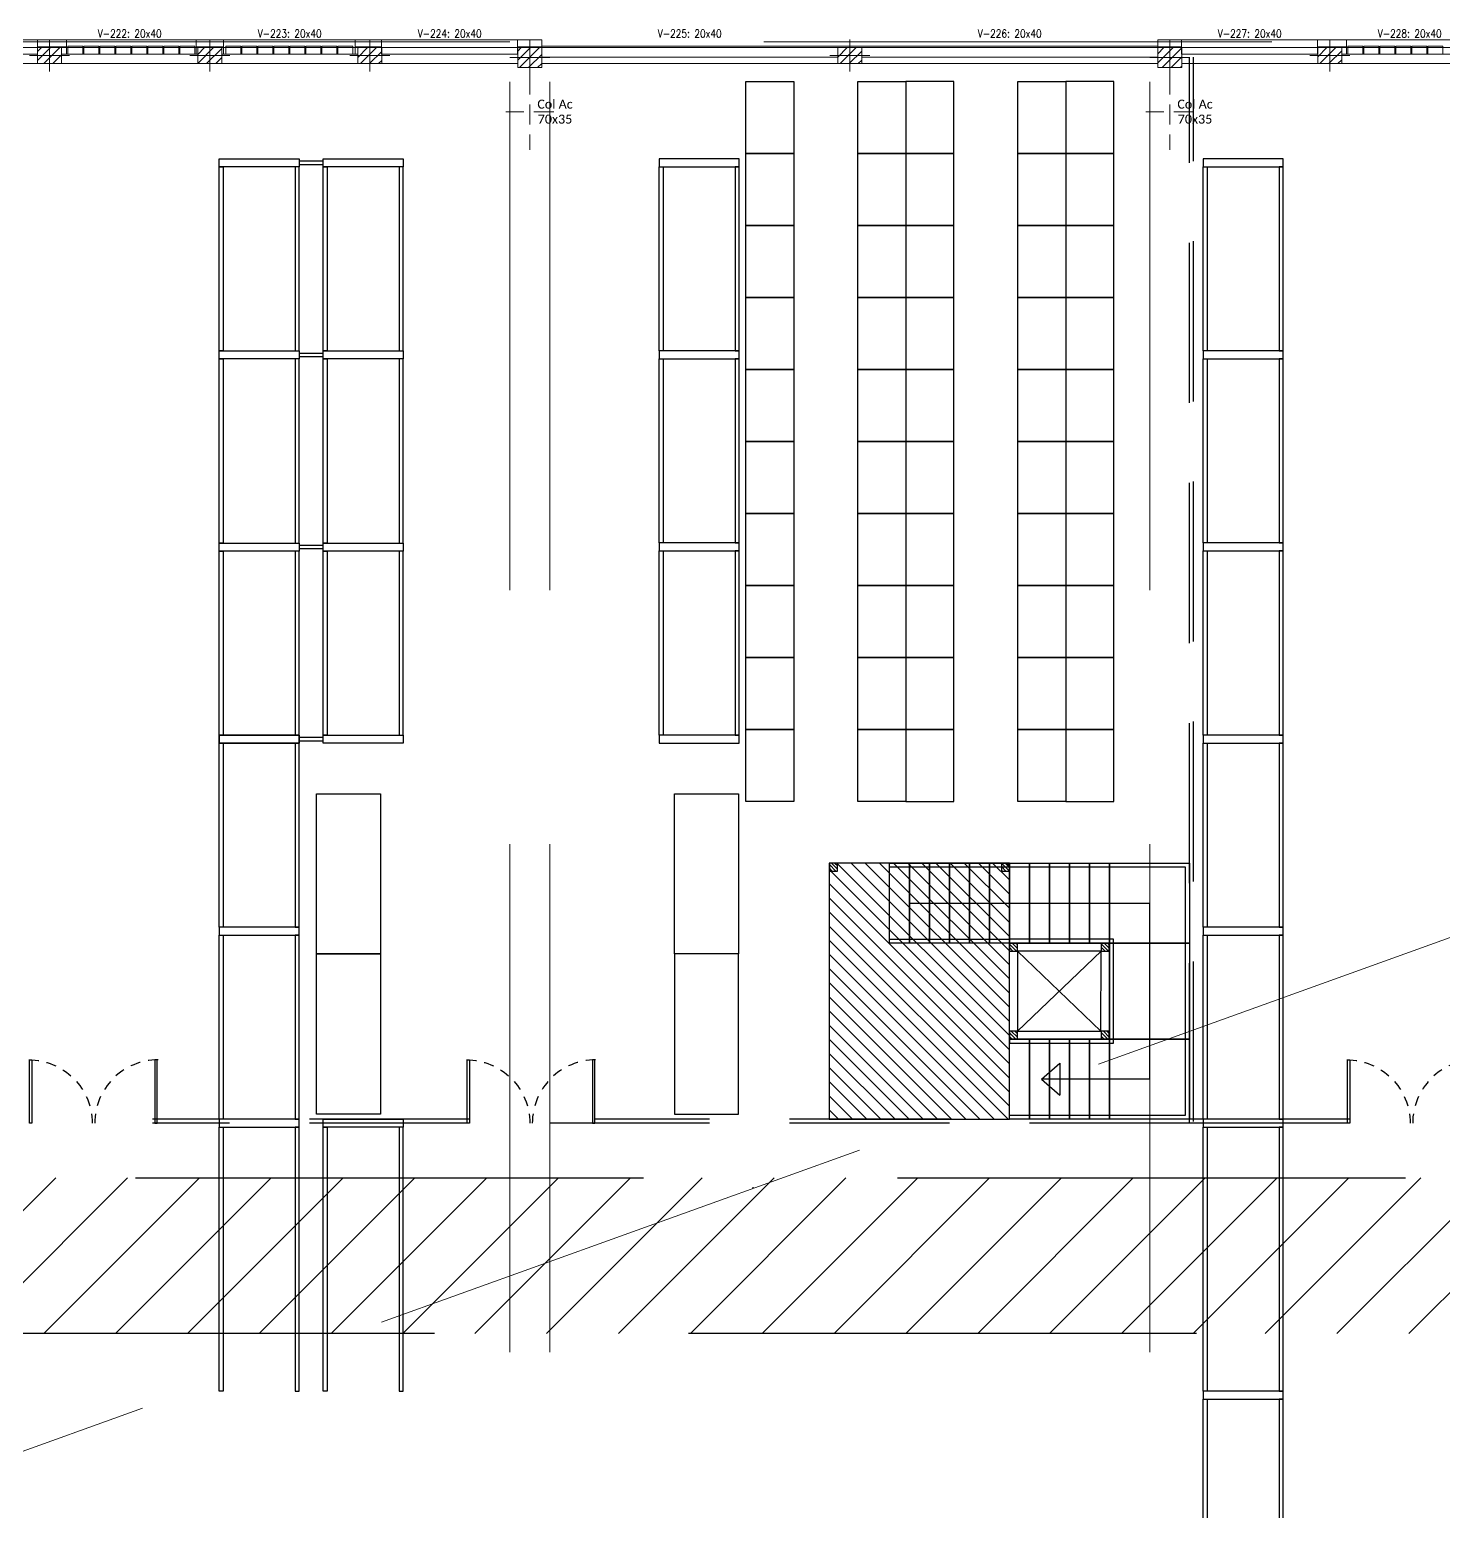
# Model space of a CAD drawing. Header units: millimetres. Extents: x 14 to 290, y 66 to 213.
# Drawn here: x 87.81 to 105.48, y 191.68 to 210.2 of the extents above; entities that cross this region are included whole.
import ezdxf
from ezdxf.enums import TextEntityAlignment as Align

# ---------------------------------------------------------------- set-up
doc = ezdxf.new("R2010")
doc.units = ezdxf.units.MM
for name, pattern in [('HIDDEN', [9.525, 6.35, -3.175]), ('HIDDEN2', [0.1875, 0.125, -0.0625]), ('IRI-OCASA-Layout R 9$0$HIDDEN', [0.375, 0.25, -0.125]), ('OCASA_TODAS_r08$0$HIDDEN', [0.375, 0.25, -0.125])]:
    doc.linetypes.add(name, pattern=pattern)
for name, color, linetype in [('1', 252, 'Continuous'), ('Carpintería', 252, 'Continuous'), ('IRI-OCASA-Layout R 9$0$OCA_EST-Bandeja', 252, 'Continuous'), ('IRI-OCASA-Layout R 9$0$OCA_EST-BASTIDOR', 252, 'Continuous'), ('IRI-OCASA-Layout R 9$0$OCA_EST-LARGUERO', 252, 'Continuous'), ('IRI-OCASA-Layout R 9$0$OCA_EST-UB', 252, 'Continuous'), ('IRI-OCASA-Layout R 9$0$OCA_Racks', 252, 'Continuous'), ('IRI-OCASA-Layout R 9$0$OCA_Rejas', 252, 'IRI-OCASA-Layout R 9$0$HIDDEN')]:
    doc.layers.add(name, color=color, linetype=linetype)
for name, color, linetype, lineweight in [('OCASA_TODAS_r08$0$CGC COLUMNAS', 252, 'Continuous', 20), ('OCASA_TODAS_r08$0$CGC COLUMNAS EJES', 252, 'Continuous', 20), ('OCASA_TODAS_r08$0$CGC COLUMNAS HATCH', 252, 'Continuous', 20), ('OCASA_TODAS_r08$0$CGC VIGAS', 252, 'HIDDEN', 15), ('OCASA_TODAS_r08$0$CGC VIGAS REF', 252, 'Continuous', 15), ('OCASA_TODAS_r08$0$COLUMNAS ACERO', 252, 'Continuous', 20), ('OCASA_TODAS_r08$0$DESCRIP COLUMNAS', 252, 'Continuous', 20), ('OCASA_TODAS_r08$0$EJES COL FE', 252, 'Continuous', 20), ('OCASA_TODAS_r08$0$LINEA_DE_PROYECCION', 252, 'HIDDEN', 15), ('OCASA_TODAS_r08$0$MURO BLOQUE CEMENTO 12', 252, 'Continuous', 20), ('OCASA_TODAS_r08$0$MURO BLOQUE CEMENTO 18', 252, 'Continuous', 20), ('OCASA_TODAS_r08$0$MURO BLOQUE CEMENTO 8', 252, 'Continuous', 20), ('OCASA_TODAS_r08$0$MURO LADRILLO VIDRIO', 252, 'Continuous', 20), ('OCASA_TODAS_r08$0$REVOQUES', 251, 'Continuous', 15)]:
    doc.layers.add(name, color=color, linetype=linetype, lineweight=lineweight)
doc.styles.add('OCASA_TODAS_r08$0$CYPETXT', font='romans__.ttf', dxfattribs={"height": 0.2})
doc.styles.add('OCASA_TODAS_r08$0$Standard', font='txt')

# ---------------------------------------------------------------- blocks, each defined once
blk = doc.blocks.new('OCASA_TODAS_r08$0$EJES_DE_LA_COLUMNA')
at = {"layer": 'OCASA_TODAS_r08$0$CGC COLUMNAS EJES'}
for p, q in [((0, -0.5), (0, 0.5)), ((-0.5, 0), (0.5, 0))]:
    blk.add_line(p, q, dxfattribs=at)
blk = doc.blocks.new('OCASA_TODAS_r08$0$Estructura PB para Arquitectura')
at = {"layer": 'OCASA_TODAS_r08$0$CGC COLUMNAS'}
for points in [[(1166.108573, 436.671705), (1166.408573, 436.671705), (1166.408573, 436.871705), (1166.108573, 436.871705), (1166.108573, 436.671705)], [(1166.108573, 436.671705), (1166.408573, 436.671705), (1166.408573, 436.871705), (1166.108573, 436.871705), (1166.108573, 436.671705)], [(1168.108901, 436.671705), (1168.408901, 436.671705), (1168.408901, 436.871705), (1168.108901, 436.871705), (1168.108901, 436.671705)], [(1168.108901, 436.671705), (1168.408901, 436.671705), (1168.408901, 436.871705), (1168.108901, 436.871705), (1168.108901, 436.671705)], [(1170.108573, 436.671705), (1170.408573, 436.671705), (1170.408573, 436.871705), (1170.108573, 436.871705), (1170.108573, 436.671705)], [(1170.108573, 436.671705), (1170.408573, 436.671705), (1170.408573, 436.871705), (1170.108573, 436.871705), (1170.108573, 436.671705)], [(1172.108909, 436.621705), (1172.408909, 436.621705), (1172.408909, 436.871705), (1172.108909, 436.871705), (1172.108909, 436.621705)], [(1172.108909, 436.621705), (1172.408909, 436.621705), (1172.408909, 436.871705), (1172.108909, 436.871705), (1172.108909, 436.621705)], [(1176.108901, 436.671705), (1176.408901, 436.671705), (1176.408901, 436.871705), (1176.108901, 436.871705), (1176.108901, 436.671705)], [(1176.108901, 436.671705), (1176.408901, 436.671705), (1176.408901, 436.871705), (1176.108901, 436.871705), (1176.108901, 436.671705)], [(1180.108909, 436.621705), (1180.408909, 436.621705), (1180.408909, 436.871705), (1180.108909, 436.871705), (1180.108909, 436.621705)], [(1180.108909, 436.621705), (1180.408909, 436.621705), (1180.408909, 436.871705), (1180.108909, 436.871705), (1180.108909, 436.621705)], [(1182.108573, 436.671324), (1182.408573, 436.671324), (1182.408573, 436.871324), (1182.108573, 436.871324), (1182.108573, 436.671324)], [(1182.108573, 436.671324), (1182.408573, 436.671324), (1182.408573, 436.871324), (1182.108573, 436.871324), (1182.108573, 436.671324)]]:
    blk.add_lwpolyline(points, close=True, dxfattribs=at)
at = {"layer": 'OCASA_TODAS_r08$0$CGC COLUMNAS HATCH'}
for p, q in [((1166.108573, 436.709351, -0.000029), (1166.270926, 436.871704, -0.000029)), ((1166.108573, 436.822488, -0.000029), (1166.157789, 436.871704, -0.000029)), ((1166.184063, 436.671704, -0.000029), (1166.384063, 436.871704, -0.000029)), ((1166.2972, 436.671704, -0.000029), (1166.408573, 436.783077, -0.000029)), ((1168.108901, 436.673212, -0.000029), (1168.307393, 436.871704, -0.000029)), ((1168.108901, 436.786349, -0.000029), (1168.194256, 436.871704, -0.000029)), ((1168.22053, 436.671704, -0.000029), (1168.408901, 436.860075, -0.000029)), ((1170.108573, 436.749553, -0.000029), (1170.230724, 436.871704, -0.000029)), ((1170.108573, 436.86269, -0.000029), (1170.117587, 436.871704, -0.000029)), ((1170.143861, 436.671704, -0.000029), (1170.343861, 436.871704, -0.000029)), ((1170.256998, 436.671704, -0.000029), (1170.408573, 436.823279, -0.000029)), ((1172.108909, 436.713422, -0.000029), (1172.267191, 436.871704, -0.000029)), ((1172.108909, 436.826559, -0.000029), (1172.154054, 436.871704, -0.000029)), ((1172.130328, 436.621704, -0.000029), (1172.380328, 436.871704, -0.000029)), ((1172.243465, 436.621704, -0.000029), (1172.408909, 436.787147, -0.000029)), ((1176.108901, 436.753616, -0.000029), (1176.226989, 436.871704, -0.000029)), ((1176.108901, 436.866753, -0.000029), (1176.113852, 436.871704, -0.000029)), ((1176.140126, 436.671704, -0.000029), (1176.340126, 436.871704, -0.000029)), ((1176.253263, 436.671704, -0.000029), (1176.408901, 436.827342, -0.000029)), ((1180.108909, 436.680688, -0.000029), (1180.299924, 436.871704, -0.000029)), ((1180.108909, 436.793826, -0.000029), (1180.186787, 436.871704, -0.000029)), ((1180.163061, 436.621704, -0.000029), (1180.408909, 436.867551, -0.000029)), ((1182.108573, 436.757022, -0.000029), (1182.222874, 436.871324, -0.000029)), ((1182.108573, 436.870159, -0.000029), (1182.109737, 436.871324, -0.000029)), ((1182.136011, 436.671324, -0.000029), (1182.336011, 436.871324, -0.000029)), ((1182.249148, 436.671324, -0.000029), (1182.408573, 436.830748, -0.000029)), ((1168.333667, 436.671704, -0.000029), (1168.408901, 436.746938, -0.000029)), ((1170.370135, 436.671704, -0.000029), (1170.408573, 436.710142, -0.000029)), ((1172.356602, 436.621704, -0.000029), (1172.408909, 436.67401, -0.000029)), ((1176.3664, 436.671704, -0.000029), (1176.408901, 436.714205, -0.000029)), ((1180.276198, 436.621704, -0.000029), (1180.408909, 436.754414, -0.000029)), ((1180.389335, 436.621704, -0.000029), (1180.408909, 436.641277, -0.000029)), ((1182.362285, 436.671324, -0.000029), (1182.408573, 436.717611, -0.000029))]:
    blk.add_line(p, q, dxfattribs=at)
at = {"layer": 'OCASA_TODAS_r08$0$CGC VIGAS', "lineweight": 9}
for p, q in [((1108.508588, 436.941425, -0.000029), (1217.409647, 436.941425, -0.000029)), ((1164.408909, 436.871425, -0.000029), (1166.108573, 436.871425, -0.000029)), ((1166.408573, 436.871425, -0.000029), (1168.108901, 436.871425, -0.000029)), ((1168.408901, 436.871425, -0.000029), (1170.108573, 436.871425, -0.000029)), ((1170.408573, 436.871425, -0.000029), (1172.108909, 436.871425, -0.000029)), ((1172.408909, 436.871425, -0.000029), (1176.108901, 436.871425, -0.000029)), ((1176.408901, 436.871425, -0.000029), (1180.108909, 436.871425, -0.000029)), ((1180.408909, 436.871425, -0.000029), (1182.258573, 436.871425, -0.000029)), ((1182.258573, 436.871425, -0.000029), (1184.108901, 436.871425, -0.000029)), ((1164.408909, 436.671425, -0.000029), (1166.258573, 436.671425, -0.000029)), ((1166.258573, 436.671425, -0.000029), (1168.258901, 436.671425, -0.000029)), ((1168.258901, 436.671425, -0.000029), (1170.258573, 436.671425, -0.000029)), ((1170.258573, 436.671425, -0.000029), (1172.108909, 436.671425, -0.000029)), ((1172.408909, 436.671425, -0.000029), (1176.258901, 436.671425, -0.000029)), ((1176.258901, 436.671425, -0.000029), (1180.108909, 436.671425, -0.000029)), ((1180.408909, 436.671425, -0.000029), (1182.108573, 436.671425, -0.000029)), ((1182.408573, 436.671425, -0.000029), (1184.258901, 436.671425, -0.000029))]:
    blk.add_line(p, q, dxfattribs=at)
at = {"layer": 'OCASA_TODAS_r08$0$CGC COLUMNAS EJES', "xscale": 0.5}
for p, yscale in [((1166.258573, 436.771705, -0.000029), 0.4), ((1168.258901, 436.771705, -0.000029), 0.4), ((1170.258573, 436.771705, -0.000029), 0.4), ((1172.258909, 436.746705, -0.000029), 0.45), ((1176.258901, 436.771705, -0.000029), 0.4), ((1180.258909, 436.746705, -0.000029), 0.45), ((1182.258573, 436.771324, -0.000029), 0.4)]:
    blk.add_blockref('OCASA_TODAS_r08$0$EJES_DE_LA_COLUMNA', p, dxfattribs=dict(at, yscale=yscale))
at = {"layer": 'OCASA_TODAS_r08$0$CGC VIGAS REF', "style": 'OCASA_TODAS_r08$0$CYPETXT', "width": 0.821201}
for s, p in [('V-222: 20x40', (1167.258737, 437.046425, -0.000029)), ('V-223: 20x40', (1169.258737, 437.046425, -0.000029)), ('V-224: 20x40', (1171.258741, 437.046425, -0.000029)), ('V-225: 20x40', (1174.258905, 437.046425, -0.000029)), ('V-226: 20x40', (1178.258905, 437.046425, -0.000029)), ('V-227: 20x40', (1181.258741, 437.046425, -0.000029)), ('V-228: 20x40', (1183.258737, 437.046425, -0.000029))]:
    blk.add_text(s, height=0.1, dxfattribs=at).set_placement(p, align=Align.MIDDLE_CENTER)
blk = doc.blocks.new('IRI-OCASA-Layout R 9$0$OCA_Est-Modulo Simpl')
at = {"layer": 'IRI-OCASA-Layout R 9$0$OCA_EST-BASTIDOR'}
for points in [[(-37.329308, -174.55488), (-37.329308, -174.65488), (-38.329308, -174.65488), (-38.329308, -174.55488)], [(-37.329308, -176.95488), (-37.329308, -177.05488), (-38.329308, -177.05488), (-38.329308, -176.95488)]]:
    blk.add_lwpolyline(points, close=True, dxfattribs=at)
at = {"layer": 'IRI-OCASA-Layout R 9$0$OCA_EST-LARGUERO'}
for points in [[(-38.279308, -174.65488), (-38.279308, -176.95488), (-38.329308, -176.95488), (-38.329308, -174.65488)], [(-37.379308, -174.65488), (-37.379308, -176.95488), (-37.329308, -176.95488), (-37.329308, -174.65488)]]:
    blk.add_lwpolyline(points, close=True, dxfattribs=at)
blk = doc.blocks.new('OCASA_TODAS_r08$0$COL ACERO 75 X 50')
at = {"layer": 'OCASA_TODAS_r08$0$EJES COL FE', "color": 252, "linetype": 'OCASA_TODAS_r08$0$HIDDEN'}
for p, q in [((104.763401, -684.220664, -0.572955), (104.763401, -683.620664, -0.572955)), ((105.229249, -683.920664, -0.572955), (104.288401, -683.920664, -0.572955))]:
    blk.add_line(p, q, dxfattribs=at)
at = {"layer": 'OCASA_TODAS_r08$0$DESCRIP COLUMNAS', "insert": (104.916559, -683.868448, -0.372955), "char_height": 0.1125, "attachment_point": 1, "rotation": 270, "style": 'OCASA_TODAS_r08$0$Standard'}
blk.add_mtext_dynamic_manual_height_columns('\\pxqc;{\\fCalibri Light|b0|i0|c0|p34;Col Ac \\P70x35}', width=0.737699, gutter_width=12.5, heights=[0], dxfattribs=at)
blk = doc.blocks.new('Escalera_1')
h = blk.add_hatch()
h.set_pattern_fill('ANSI31', color=256, angle=-90, style=0)
h.set_pattern_definition([(315, (-550.65188, 397.19957), (0.088388348, 0.088388348), [])])
h.paths.add_polyline_path([(-2.25, 3.199998), (-4.502688, 3.200034), (-4.502688, 0.000034), (-2.25, 0.000034), (-2.25, 2.200034)])
h = blk.add_hatch()
h.set_pattern_fill('ANSI31', color=256, scale=0.25, angle=-90, style=0)
h.set_pattern_definition([(315, (-554.254534, 397.19688), (0.0220970869, 0.0220970869), [])])
edge = h.paths.add_edge_path()
edge.add_line((-4.5, 3.200034), (-4.5, 3.100034))
edge.add_line((-4.5, 3.100034), (-4.4, 3.100034))
edge.add_line((-4.4, 3.100034), (-4.4, 3.200034))
edge.add_line((-4.4, 3.200034), (-4.502688, 3.200034))
h = blk.add_hatch()
h.set_pattern_fill('ANSI31', color=256, scale=0.25, angle=-90, style=0)
h.set_pattern_definition([(315, (-553.75181, 395.54957), (0.0220970869, 0.0220970869), [])])
edge = h.paths.add_edge_path()
edge.add_line((-2.35, 3.199998), (-2.35, 3.099998))
edge.add_line((-2.35, 3.099998), (-2.25, 3.099998))
edge.add_line((-2.25, 3.099998), (-2.25, 3.199998))
edge.add_line((-2.25, 3.199998), (-2.352688, 3.199998))
h = blk.add_hatch()
h.set_pattern_fill('ANSI31', color=256, scale=0.25, angle=-90, style=0)
h.set_pattern_definition([(315, (-552.751776, 395.44957), (0.0220970869, 0.0220970869), [])])
edge = h.paths.add_edge_path()
edge.add_line((-2.25, 2.199964), (-2.25, 2.099964))
edge.add_line((-2.25, 2.099964), (-2.15, 2.099964))
edge.add_line((-2.15, 2.099964), (-2.15, 2.199964))
edge.add_line((-2.15, 2.199964), (-2.252688, 2.199964))
h = blk.add_hatch()
h.set_pattern_fill('ANSI31', color=256, scale=0.25, angle=-90, style=0)
h.set_pattern_definition([(315, (-552.751776, 394.302257), (0.0220970869, 0.0220970869), [])])
edge = h.paths.add_edge_path()
edge.add_line((-1.102688, 2.199964), (-1.102688, 2.099964))
edge.add_line((-1.102688, 2.099964), (-1.002688, 2.099964))
edge.add_line((-1.002688, 2.099964), (-1.002688, 2.199964))
edge.add_line((-1.002688, 2.199964), (-1.105376, 2.199964))
h = blk.add_hatch()
h.set_pattern_fill('ANSI31', color=256, scale=0.25, angle=-90, style=0)
h.set_pattern_definition([(315, (-551.651812, 395.44957), (0.0220970869, 0.0220970869), [])])
edge = h.paths.add_edge_path()
edge.add_line((-2.25, 1.1), (-2.25, 1))
edge.add_line((-2.25, 1), (-2.15, 1))
edge.add_line((-2.15, 1), (-2.15, 1.1))
edge.add_line((-2.15, 1.1), (-2.252688, 1.1))
h = blk.add_hatch()
h.set_pattern_fill('ANSI31', color=256, scale=0.25, angle=-90, style=0)
h.set_pattern_definition([(315, (-551.651812, 394.302257), (0.0220970869, 0.0220970869), [])])
edge = h.paths.add_edge_path()
edge.add_line((-1.102688, 1.1), (-1.102688, 1))
edge.add_line((-1.102688, 1), (-1.002688, 1))
edge.add_line((-1.002688, 1), (-1.002688, 1.1))
edge.add_line((-1.002688, 1.1), (-1.105376, 1.1))
for points in [[(-2.25, 3.199998), (-4.502688, 3.200034), (-4.502688, 0.000034), (-2.25, 0.000034), (-2.25, 2.200034), (-2.25, 2.200034), (-2.25, 3.199998)], [(-4.5, 3.200034), (-4.5, 3.100034), (-4.4, 3.100034), (-4.4, 3.200034), (-4.502688, 3.200034), (-4.502688, 3.200034)], [(-3.75, 3.200029), (-2.25, 3.200029), (-2.25, 3.150101), (-3.75, 3.150101), (-3.75, 3.200029)], [(-3.75, 2.199964), (-3.75, 3.199964), (-3.5, 3.199964), (-3.5, 2.199964), (-3.75, 2.199964)], [(-3.5, 2.199964), (-3.5, 3.199964), (-3.25, 3.199964), (-3.25, 2.199964), (-3.5, 2.199964)], [(-3.25, 2.2), (-3.25, 3.2), (-3, 3.2), (-3, 2.2), (-3.25, 2.2)], [(-3, 2.2), (-3, 3.2), (-2.75, 3.2), (-2.75, 2.2), (-3, 2.2)], [(-2.75, 2.2), (-2.75, 3.2), (-2.5, 3.2), (-2.5, 2.2), (-2.75, 2.2)], [(-2.5, 2.2), (-2.5, 3.2), (-2.25, 3.2), (-2.25, 2.2), (-2.5, 2.2)], [(-2.347312, 3.199998), (-2.347312, 3.099998), (-2.247312, 3.099998), (-2.247312, 3.199998), (-2.35, 3.199998), (-2.35, 3.199998)], [(-2.25, 2.2), (-2.25, 3.2), (-2, 3.2), (-2, 2.2), (-2.25, 2.2)], [(-2.25, 3.199964), (0, 3.199964), (0, 0.000034), (-2.25, 0.000036), (-2.25, 0.050036), (-0.05, 0.050036), (-0.05, 3.150036), (-2.25, 3.150036), (-2.25, 3.199964)], [(-2, 2.2), (-2, 3.2), (-1.75, 3.2), (-1.75, 2.2), (-2, 2.2)], [(-1.75, 2.2), (-1.75, 3.2), (-1.5, 3.2), (-1.5, 2.2), (-1.75, 2.2)], [(-1.5, 2.2), (-1.5, 3.2), (-1.25, 3.2), (-1.25, 2.2), (-1.5, 2.2)], [(-1.25, 2.2), (-1.25, 3.2), (-1, 3.2), (-1, 2.2), (-1.25, 2.2)], [(-1, 3.2), (0, 3.2), (0, 2.2), (-1, 2.2), (-1, 3.2)], [(-3.5, 2.700029), (-3.5, 2.700029), (-0.5, 2.700029), (-0.5, 0.500029), (-1.85, 0.500029)], [(-3.75, 2.249892), (-2.25, 2.249892), (-2.25, 2.199964), (-3.75, 2.199964), (-3.75, 2.249892)], [(-2.25, 2.199964), (-1, 2.2), (-1, 1), (-2.25, 1), (-2.25, 0.95), (-0.95, 0.95), (-0.95, 2.25), (-2.25, 2.249892), (-2.25, 2.2)], [(-2.25, 2.199964), (-2.25, 2.099964), (-2.15, 2.099964), (-2.15, 2.199964), (-2.252688, 2.199964), (-2.252688, 2.199964)], [(-2.15, 2.099964), (-2.15, 1.1), (-1.105376, 1.1), (-1.102688, 2.099964), (-2.15, 2.099964)], [(-2.15, 2.099964), (-1.105376, 1.1)], [(-2.15, 1.1), (-1.102688, 2.099964)], [(-1.102688, 2.199964), (-1.102688, 2.099964), (-1.002688, 2.099964), (-1.002688, 2.199964), (-1.105376, 2.199964), (-1.105376, 2.199964)], [(-1, 2.2), (0, 2.2), (0, 1), (-1, 1), (-1, 2.2)], [(-2.25, 1.1), (-2.25, 1), (-2.15, 1), (-2.15, 1.1), (-2.252688, 1.1), (-2.252688, 1.1)], [(-2.25, 0), (-2.25, 1), (-2, 1), (-2, 0), (-2.25, 0)], [(-2, 0), (-2, 1), (-1.75, 1), (-1.75, 0), (-2, 0)], [(-1.75, 0), (-1.75, 1), (-1.5, 1), (-1.5, 0), (-1.75, 0)], [(-1.5, 0), (-1.5, 1), (-1.25, 1), (-1.25, 0), (-1.5, 0)], [(-1.25, 0), (-1.25, 1), (-1, 1), (-1, 0), (-1.25, 0)], [(-1.102688, 1.1), (-1.102688, 1), (-1.002688, 1), (-1.002688, 1.1), (-1.105376, 1.1), (-1.105376, 1.1)], [(-1, 1), (0, 1), (0, 0), (-1, 0), (-1, 1)], [(-1.85, 0.500029), (-1.62, 0.7)], [(-1.62, 0.7), (-1.62, 0.300036)], [(-1.85, 0.500029), (-1.62, 0.300036)]]:
    blk.add_lwpolyline(points)
blk = doc.blocks.new('A$C321A6400')
at = {"layer": 'Carpintería'}
blk.add_lwpolyline([(0.029682, 0.014423), (0.029682, 0.805135), (0, 0.805135), (0, 0.014423)], close=True, dxfattribs=at)
at = {"layer": 'Carpintería', "color": 253, "linetype": 'HIDDEN2'}
blk.add_arc((-0.009328, 0.805135), 0.791674, 270, 360, dxfattribs=at)
blk = doc.blocks.new('A$C225D2C9E')
at = {"layer": '1', "xscale": -1, "rotation": 180}
blk.add_blockref('A$C321A6400', (0, 0.805136), dxfattribs=at)
at = {"layer": '1', "rotation": 180}
blk.add_blockref('A$C321A6400', (1.596627, 0.805136), dxfattribs=at)
blk = doc.blocks.new('A$C31ED7EFC')
at = {"layer": '1', "rotation": 90}
blk.add_blockref('A$C225D2C9E', (0.805136, 0), dxfattribs=at)
blk = doc.blocks.new('IRI-OCASA-Layout R 9$0$OCA_Est-Modulo')
at = {"layer": 'IRI-OCASA-Layout R 9$0$OCA_EST-BASTIDOR'}
for points in [[(-42.829308, -169.940653), (-42.829308, -170.040653), (-43.829308, -170.040653), (-43.829308, -169.940653)], [(-41.529308, -169.940653), (-41.529308, -170.040653), (-42.529308, -170.040653), (-42.529308, -169.940653)], [(-42.829308, -172.340653), (-42.829308, -172.440653), (-43.829308, -172.440653), (-43.829308, -172.340653)], [(-41.529308, -172.340653), (-41.529308, -172.440653), (-42.529308, -172.440653), (-42.529308, -172.340653)]]:
    blk.add_lwpolyline(points, close=True, dxfattribs=at)
at = {"layer": 'IRI-OCASA-Layout R 9$0$OCA_EST-LARGUERO'}
for points in [[(-43.779308, -170.040653), (-43.779308, -172.340653), (-43.829308, -172.340653), (-43.829308, -170.040653)], [(-42.879308, -170.040653), (-42.879308, -172.340653), (-42.829308, -172.340653), (-42.829308, -170.040653)], [(-42.479308, -170.040653), (-42.479308, -172.340653), (-42.529308, -172.340653), (-42.529308, -170.040653)], [(-41.579308, -170.040653), (-41.579308, -172.340653), (-41.529308, -172.340653), (-41.529308, -170.040653)]]:
    blk.add_lwpolyline(points, close=True, dxfattribs=at)
at = {"layer": 'IRI-OCASA-Layout R 9$0$OCA_EST-UB'}
for points in [[(-42.529308, -170.010653), (-42.529308, -169.970653), (-42.829308, -169.970653), (-42.829308, -170.010653)], [(-42.529308, -172.410653), (-42.529308, -172.370653), (-42.829308, -172.370653), (-42.829308, -172.410653)]]:
    blk.add_lwpolyline(points, close=True, dxfattribs=at)

msp = doc.modelspace()

# ---------------------------------------------------------------- hatches: boundary and pattern name
at = {"linetype": 'HIDDEN'}
h = msp.add_hatch(dxfattribs=at)
h.set_pattern_fill('LINE', color=251, scale=0.2, angle=45)
h.set_pattern_definition([(45, (26.7051, 69.7616), (-0.4490128, 0.4490128), [])])
h.paths.add_polyline_path([(31.98, 195.848), (111.917, 195.848), (111.917, 193.903), (31.98, 193.903)])

# ---------------------------------------------------------------- linework, layer by layer
at = {"color": 251, "linetype": 'HIDDEN', "elevation": 0}
msp.add_lwpolyline([(31.98, 195.848), (111.917, 195.848), (111.917, 193.903), (31.98, 193.903)], close=True, dxfattribs=at)
at = {"layer": 'IRI-OCASA-Layout R 9$0$OCA_EST-Bandeja', "elevation": 0}
for points in [[(96.759, 208.65), (96.759, 209.55), (97.359, 209.55), (97.359, 208.65), (96.759, 208.65)], [(98.159, 208.65), (98.159, 209.55), (98.759, 209.55), (98.759, 208.65), (98.159, 208.65)], [(99.359, 208.65), (99.359, 209.55), (98.759, 209.55), (98.759, 208.65), (99.359, 208.65)], [(100.159, 208.65), (100.159, 209.55), (100.759, 209.55), (100.759, 208.65), (100.159, 208.65)], [(101.359, 208.65), (101.359, 209.55), (100.759, 209.55), (100.759, 208.65), (101.359, 208.65)], [(96.759, 207.75), (96.759, 208.65), (97.359, 208.65), (97.359, 207.75), (96.759, 207.75)], [(98.159, 207.75), (98.159, 208.65), (98.759, 208.65), (98.759, 207.75), (98.159, 207.75)], [(99.359, 207.75), (99.359, 208.65), (98.759, 208.65), (98.759, 207.75), (99.359, 207.75)], [(100.159, 207.75), (100.159, 208.65), (100.759, 208.65), (100.759, 207.75), (100.159, 207.75)], [(101.359, 207.75), (101.359, 208.65), (100.759, 208.65), (100.759, 207.75), (101.359, 207.75)], [(96.759, 206.85), (96.759, 207.75), (97.359, 207.75), (97.359, 206.85), (96.759, 206.85)], [(98.159, 206.85), (98.159, 207.75), (98.759, 207.75), (98.759, 206.85), (98.159, 206.85)], [(99.359, 206.85), (99.359, 207.75), (98.759, 207.75), (98.759, 206.85), (99.359, 206.85)], [(100.159, 206.85), (100.159, 207.75), (100.759, 207.75), (100.759, 206.85), (100.159, 206.85)], [(101.359, 206.85), (101.359, 207.75), (100.759, 207.75), (100.759, 206.85), (101.359, 206.85)], [(96.759, 205.95), (96.759, 206.85), (97.359, 206.85), (97.359, 205.95), (96.759, 205.95)], [(98.159, 205.95), (98.159, 206.85), (98.759, 206.85), (98.759, 205.95), (98.159, 205.95)], [(99.359, 205.95), (99.359, 206.85), (98.759, 206.85), (98.759, 205.95), (99.359, 205.95)], [(100.159, 205.95), (100.159, 206.85), (100.759, 206.85), (100.759, 205.95), (100.159, 205.95)], [(101.359, 205.95), (101.359, 206.85), (100.759, 206.85), (100.759, 205.95), (101.359, 205.95)], [(96.759, 205.05), (96.759, 205.95), (97.359, 205.95), (97.359, 205.05), (96.759, 205.05)], [(98.159, 205.05), (98.159, 205.95), (98.759, 205.95), (98.759, 205.05), (98.159, 205.05)], [(99.359, 205.05), (99.359, 205.95), (98.759, 205.95), (98.759, 205.05), (99.359, 205.05)], [(100.159, 205.05), (100.159, 205.95), (100.759, 205.95), (100.759, 205.05), (100.159, 205.05)], [(101.359, 205.05), (101.359, 205.95), (100.759, 205.95), (100.759, 205.05), (101.359, 205.05)], [(96.759, 204.15), (96.759, 205.05), (97.359, 205.05), (97.359, 204.15), (96.759, 204.15)], [(98.159, 204.15), (98.159, 205.05), (98.759, 205.05), (98.759, 204.15), (98.159, 204.15)], [(99.359, 204.15), (99.359, 205.05), (98.759, 205.05), (98.759, 204.15), (99.359, 204.15)], [(100.159, 204.15), (100.159, 205.05), (100.759, 205.05), (100.759, 204.15), (100.159, 204.15)], [(101.359, 204.15), (101.359, 205.05), (100.759, 205.05), (100.759, 204.15), (101.359, 204.15)], [(96.759, 203.25), (96.759, 204.15), (97.359, 204.15), (97.359, 203.25), (96.759, 203.25)], [(98.159, 203.25), (98.159, 204.15), (98.759, 204.15), (98.759, 203.25), (98.159, 203.25)], [(99.359, 203.25), (99.359, 204.15), (98.759, 204.15), (98.759, 203.25), (99.359, 203.25)], [(100.159, 203.25), (100.159, 204.15), (100.759, 204.15), (100.759, 203.25), (100.159, 203.25)], [(101.359, 203.25), (101.359, 204.15), (100.759, 204.15), (100.759, 203.25), (101.359, 203.25)], [(96.759, 202.35), (96.759, 203.25), (97.359, 203.25), (97.359, 202.35), (96.759, 202.35)], [(98.159, 202.35), (98.159, 203.25), (98.759, 203.25), (98.759, 202.35), (98.159, 202.35)], [(99.359, 202.35), (99.359, 203.25), (98.759, 203.25), (98.759, 202.35), (99.359, 202.35)], [(100.159, 202.35), (100.159, 203.25), (100.759, 203.25), (100.759, 202.35), (100.159, 202.35)], [(101.359, 202.35), (101.359, 203.25), (100.759, 203.25), (100.759, 202.35), (101.359, 202.35)], [(96.759, 201.45), (96.759, 202.35), (97.359, 202.35), (97.359, 201.45), (96.759, 201.45)], [(98.159, 201.45), (98.159, 202.35), (98.759, 202.35), (98.759, 201.45), (98.159, 201.45)], [(99.359, 201.45), (99.359, 202.35), (98.759, 202.35), (98.759, 201.45), (99.359, 201.45)], [(100.159, 201.45), (100.159, 202.35), (100.759, 202.35), (100.759, 201.45), (100.159, 201.45)], [(101.359, 201.45), (101.359, 202.35), (100.759, 202.35), (100.759, 201.45), (101.359, 201.45)], [(96.759, 200.55), (96.759, 201.45), (97.359, 201.45), (97.359, 200.55), (96.759, 200.55)], [(98.159, 200.55), (98.159, 201.45), (98.759, 201.45), (98.759, 200.55), (98.159, 200.55)], [(99.359, 200.55), (99.359, 201.45), (98.759, 201.45), (98.759, 200.55), (99.359, 200.55)], [(100.159, 200.55), (100.159, 201.45), (100.759, 201.45), (100.759, 200.55), (100.159, 200.55)], [(101.359, 200.55), (101.359, 201.45), (100.759, 201.45), (100.759, 200.55), (101.359, 200.55)]]:
    msp.add_lwpolyline(points, dxfattribs=at)
at = {"layer": 'IRI-OCASA-Layout R 9$0$OCA_EST-LARGUERO'}
for points in [[(90.226, 196.482), (90.226, 193.182), (90.176, 193.182), (90.176, 196.482)], [(91.126, 196.482), (91.126, 193.182), (91.176, 193.182), (91.176, 196.482)]]:
    msp.add_lwpolyline(points, close=True, dxfattribs=at)
at = {"layer": 'IRI-OCASA-Layout R 9$0$OCA_EST-LARGUERO', "elevation": 0}
for points in [[(92.478, 196.482), (91.478, 196.482), (91.478, 196.582), (92.478, 196.582)], [(91.528, 196.482), (91.528, 193.182), (91.478, 193.182), (91.478, 196.482)], [(92.428, 196.482), (92.428, 193.182), (92.478, 193.182), (92.478, 196.482)], [(102.528, 196.482), (102.528, 193.182), (102.478, 193.182), (102.478, 196.482)], [(103.428, 196.482), (103.428, 193.182), (103.478, 193.182), (103.478, 196.482)]]:
    msp.add_lwpolyline(points, close=True, dxfattribs=at)
at = {"layer": 'IRI-OCASA-Layout R 9$0$OCA_Racks', "elevation": 0}
for points in [[(91.393, 200.647), (92.193, 200.647), (92.193, 198.647), (91.393, 198.647)], [(95.867, 200.647), (96.667, 200.647), (96.667, 198.647), (95.867, 198.647)], [(91.393, 198.647), (92.193, 198.647), (92.193, 196.647), (91.393, 196.647)], [(96.667, 198.647), (95.867, 198.647), (95.867, 196.647), (96.667, 196.647)]]:
    msp.add_lwpolyline(points, close=True, dxfattribs=at)
at = {"layer": 'IRI-OCASA-Layout R 9$0$OCA_Rejas', "ltscale": 8}
for p, q in [((102.305, 196.532, 0), (102.305, 209.852, 0)), ((102.355, 196.552, 0), (102.355, 209.852, 0)), ((93.307, 196.582, 0), (89.345, 196.582, 0)), ((102.305, 196.532, 0), (89.345, 196.532, 0)), ((102.305, 196.582, 0), (94.874, 196.582, 0)), ((104.311, 196.582, 0), (102.305, 196.582, 0)), ((104.311, 196.532, 0), (102.305, 196.532, 0)), ((96.854, 195.718, 0), (96.854, 195.731, 0))]:
    msp.add_line(p, q, dxfattribs=at)
at = {"layer": 'OCASA_TODAS_r08$0$LINEA_DE_PROYECCION'}
for p, q in [((93.809, 209.544), (93.809, 171.754)), ((94.309, 209.544), (94.309, 171.754)), ((101.809, 209.544), (101.809, 171.754)), ((134.028, 209.1), (30.408, 171.8))]:
    msp.add_line(p, q, dxfattribs=at)
at = {"layer": 'OCASA_TODAS_r08$0$MURO BLOQUE CEMENTO 12', "elevation": 0}
for points in [[(94.209, 209.972), (94.209, 209.852), (97.909, 209.852), (97.909, 209.972), (94.209, 209.972)], [(98.209, 209.972), (98.209, 209.852), (101.909, 209.852), (101.909, 209.972), (98.209, 209.972)]]:
    msp.add_lwpolyline(points, dxfattribs=at)
at = {"layer": 'OCASA_TODAS_r08$0$MURO BLOQUE CEMENTO 18'}
for p, q in [((88.268, 209.89), (88.209, 209.89)), ((89.891, 209.89), (89.909, 209.89)), ((90.231, 209.89), (90.209, 209.89)), ((91.878, 209.89), (91.909, 209.89)), ((104.268, 209.889), (104.209, 209.889))]:
    msp.add_line(p, q, dxfattribs=at)
for points in [[(86.208, 210.07), (86.208, 209.89), (87.908, 209.89), (87.908, 210.07), (86.208, 210.07)], [(88.268, 210.07), (88.268, 209.89), (89.891, 209.89), (89.891, 210.07), (88.208, 210.07)], [(90.231, 210.07), (90.231, 209.89), (91.878, 209.89), (91.878, 210.07), (90.208, 210.07)], [(92.208, 210.07), (92.208, 209.89), (93.908, 209.89), (93.908, 210.07), (92.208, 210.07)], [(102.208, 210.07), (102.208, 209.89), (103.908, 209.89), (103.908, 210.07), (102.208, 210.07)], [(104.268, 210.07), (104.268, 209.89), (105.891, 209.89), (105.891, 210.07), (104.208, 210.07)]]:
    msp.add_lwpolyline(points, dxfattribs=at)
at = {"layer": 'OCASA_TODAS_r08$0$MURO BLOQUE CEMENTO 8'}
msp.add_line((101.909, 209.98), (101.909, 209.972, 0), dxfattribs=at)
for points in [[(87.908, 210.07), (87.908, 209.98), (88.268, 209.98), (88.268, 210.07), (87.908, 210.07)], [(89.891, 210.07), (89.891, 209.98), (90.231, 209.98), (90.231, 210.07), (89.891, 210.07)], [(91.878, 210.07), (91.878, 209.98), (92.208, 209.98), (92.208, 210.07), (91.878, 210.07)], [(93.908, 210.07), (93.908, 209.98), (94.209, 209.98), (94.209, 210.07), (94.209, 210.07), (93.908, 210.07)], [(101.909, 210.07), (101.909, 209.98), (102.208, 209.98), (102.208, 210.07), (101.909, 210.07)], [(103.908, 210.07), (103.908, 209.98), (104.268, 209.98), (104.268, 210.07), (103.908, 210.07)]]:
    msp.add_lwpolyline(points, dxfattribs=at)
at = {"layer": 'OCASA_TODAS_r08$0$MURO LADRILLO VIDRIO'}
for points in [[(88.284, 209.99), (88.474, 209.99), (88.474, 209.89), (88.284, 209.89)], [(88.484, 209.99), (88.674, 209.99), (88.674, 209.89), (88.484, 209.89)], [(88.684, 209.99), (88.874, 209.99), (88.874, 209.89), (88.684, 209.89)], [(88.884, 209.99), (89.074, 209.99), (89.074, 209.89), (88.884, 209.89)], [(89.084, 209.99), (89.274, 209.99), (89.274, 209.89), (89.084, 209.89)], [(89.284, 209.99), (89.474, 209.99), (89.474, 209.89), (89.284, 209.89)], [(89.484, 209.99), (89.674, 209.99), (89.674, 209.89), (89.484, 209.89)], [(89.684, 209.99), (89.874, 209.99), (89.874, 209.89), (89.684, 209.89)], [(90.449, 209.99), (90.259, 209.99), (90.259, 209.89), (90.449, 209.89)], [(90.649, 209.99), (90.459, 209.99), (90.459, 209.89), (90.649, 209.89)], [(90.849, 209.99), (90.659, 209.99), (90.659, 209.89), (90.849, 209.89)], [(91.049, 209.99), (90.859, 209.99), (90.859, 209.89), (91.049, 209.89)], [(91.249, 209.99), (91.059, 209.99), (91.059, 209.89), (91.249, 209.89)], [(91.449, 209.99), (91.259, 209.99), (91.259, 209.89), (91.449, 209.89)], [(91.649, 209.99), (91.459, 209.99), (91.459, 209.89), (91.649, 209.89)], [(91.849, 209.99), (91.659, 209.99), (91.659, 209.89), (91.849, 209.89)], [(104.284, 209.989), (104.474, 209.989), (104.474, 209.889), (104.284, 209.889)], [(104.284, 209.989), (104.474, 209.989), (104.474, 209.889), (104.284, 209.889)], [(104.484, 209.989), (104.674, 209.989), (104.674, 209.889), (104.484, 209.889)], [(104.484, 209.989), (104.674, 209.989), (104.674, 209.889), (104.484, 209.889)], [(104.684, 209.989), (104.874, 209.989), (104.874, 209.889), (104.684, 209.889)], [(104.684, 209.989), (104.874, 209.989), (104.874, 209.889), (104.684, 209.889)], [(104.884, 209.989), (105.074, 209.989), (105.074, 209.889), (104.884, 209.889)], [(104.884, 209.989), (105.074, 209.989), (105.074, 209.889), (104.884, 209.889)], [(105.084, 209.989), (105.274, 209.989), (105.274, 209.889), (105.084, 209.889)], [(105.084, 209.989), (105.274, 209.989), (105.274, 209.889), (105.084, 209.889)], [(105.284, 209.989), (105.474, 209.989), (105.474, 209.889), (105.284, 209.889)], [(105.284, 209.989), (105.474, 209.989), (105.474, 209.889), (105.284, 209.889)]]:
    msp.add_lwpolyline(points, close=True, dxfattribs=at)
at = {"layer": 'OCASA_TODAS_r08$0$REVOQUES'}
msp.add_lwpolyline([(94.209, 209.992), (101.909, 209.992)], dxfattribs=at)

# ---------------------------------------------------------------- block references
at = {"color": 31, "true_color": 0xfebd57}
msp.add_blockref('OCASA_TODAS_r08$0$Estructura PB para Arquitectura', (-1078.2, -226.899), dxfattribs=at)
msp.add_blockref('Escalera_1', (102.305, 196.582, 0))
at = {"layer": 'Carpintería', "color": 7, "xscale": -1, "rotation": 90}
for p in [(89.404, 197.337, 0), (94.874, 197.337, 0), (105.878, 197.337, 0)]:
    msp.add_blockref('A$C31ED7EFC', p, dxfattribs=at)
at = {"layer": 'IRI-OCASA-Layout R 9$0$OCA_Racks'}
for p in [(134.007, 378.522, 0), (134.007, 376.122, 0), (134.007, 373.722, 0)]:
    msp.add_blockref('IRI-OCASA-Layout R 9$0$OCA_Est-Modulo', p, dxfattribs=at)
at = {"layer": 'IRI-OCASA-Layout R 9$0$OCA_Racks', "xscale": -1}
for p in [(58.348, 383.137, 0), (65.148, 383.137, 0), (58.348, 380.737, 0), (65.148, 380.737, 0), (58.348, 378.337, 0), (65.148, 378.337, 0), (52.848, 375.937, 0), (65.148, 375.937, 0), (52.848, 373.537, 0), (65.148, 373.537, 0), (65.148, 367.737, 0)]:
    msp.add_blockref('IRI-OCASA-Layout R 9$0$OCA_Est-Modulo Simpl', p, dxfattribs=at)
at = {"layer": 'OCASA_TODAS_r08$0$COLUMNAS ACERO', "rotation": 90}
for p in [(-589.862, 104.406, 0.573), (-581.862, 104.406, 0.573)]:
    msp.add_blockref('OCASA_TODAS_r08$0$COL ACERO 75 X 50', p, dxfattribs=at)

doc.saveas('drawing.dxf')
